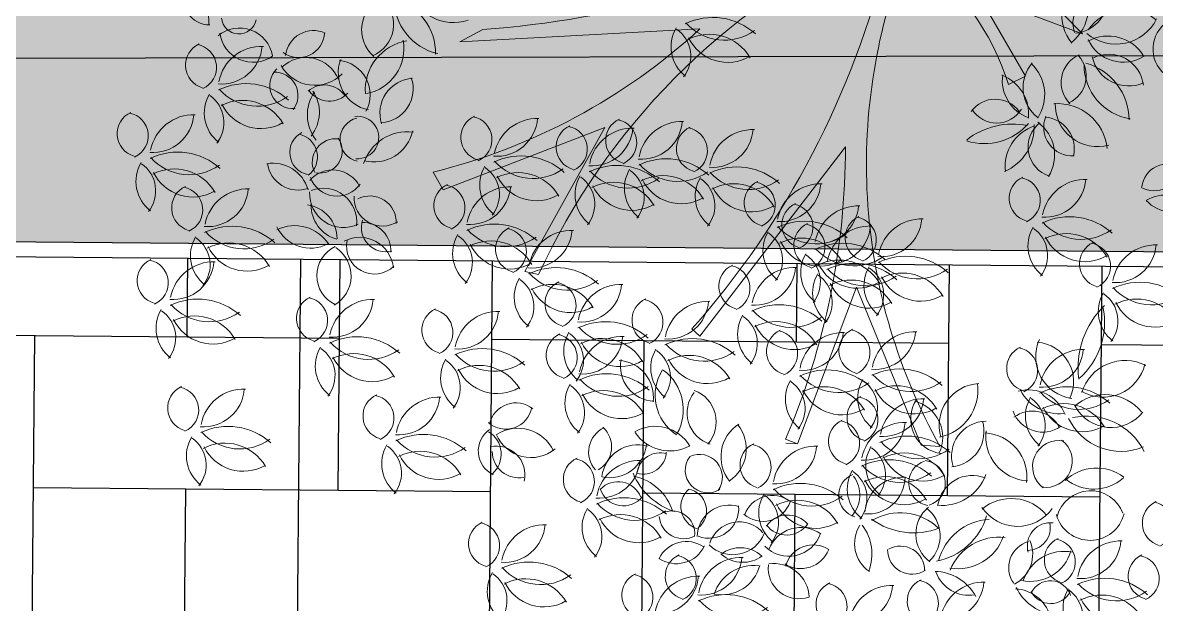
# Model space of a CAD drawing. Header units: millimetres. Extents: x 793 to 3159, y 750 to 2095.
# Drawn here: x 1279.435 to 1283.214, y 980.978 to 982.918 of the extents above; entities that cross this region are included whole.
import ezdxf

# ---------------------------------------------------------------- set-up
doc = ezdxf.new("R2010")
doc.units = ezdxf.units.MM
for name, pattern in [('CENTER', [50.8, 31.75, -6.35, 6.35, -6.35]), ('CONTINUA', [0]), ('XR-CASETA$0$CONTINUA', [0])]:
    doc.linetypes.add(name, pattern=pattern)
for name, color, linetype in [('A-PISOS', 252, 'Continuous'), ('A-PROY', 252, 'Continuous'), ('A-VEGETACION', 65, 'Continuous'), ('XR-CASETA$0$A-PISO-LIMITE', 42, 'Continuous')]:
    doc.layers.add(name, color=color, linetype=linetype)
doc.layers.add('JUNTA DE CONTROL', color=7, linetype='Continuous', true_color=0xf43e0b)

# ---------------------------------------------------------------- blocks, each defined once
blk = doc.blocks.new('A$C15914C01')
at = {"layer": 'A-PISOS', "linetype": 'CONTINUA', "ltscale": 0.5}
h = blk.add_hatch(dxfattribs=at)
h.set_pattern_fill('AR-HBONE', color=250, scale=0.005, angle=45)
h.set_pattern_definition([(90, (-2174.8441, -711.9263), (-0.508, 0.508), [1.524, -0.508]), (180, (-2174.8441, -711.4183), (-0.508, 0.508), [1.524, -0.508])])
h.paths.add_polyline_path([(97.8168, -6.7051), (97.8168, -10.7096), (98.1586, -10.7096), (98.1586, -11.0576), (103.0037, -11.0577), (103.0037, -11.1098), (103.8168, -11.1098), (103.8168, -6.7051)])
h.paths.add_polyline_path([(103.8168, -1.0012), (97.8168, -1.0007), (97.8168, -4.9051), (103.8168, -4.9051)])
at = {"layer": 'A-PISOS', "color": 250, "linetype": 'CONTINUA', "ltscale": 0.5}
blk.add_line((100.8168, -6.7051), (100.8168, -11.0576), dxfattribs=at)
blk = doc.blocks.new('XR-CONJUNTO$0$A$C458D45B7')
at = {"lineweight": 0, "extrusion": (-2.43104e-07, -5.45806e-06, 1)}
blk.add_line((-0.3067, -1.749), (-0.3463, -1.7481), dxfattribs=at)
blk.add_lwpolyline([(0.1057, -1.746), (0.1681, -1.7494, -0.110183), (-0.0866, -0.95, -0.110183), (0.0225, -0.1181, 0.069274), (0.0548, -0.1083, -0.159056), (0.3751, -0.5382), (0.4313, -0.5098), (0.2694, -0.2414), (0.6188, -0.3643), (0.5483, -0.2962, -0.129481), (0.1024, -0.068, 0.184379), (0.1254, 0.0127), (0.8832, -0.1415), (0.8943, -0.0784), (0.1156, 0.0518, -0.487233), (0.1075, 0.0667, -0.157099), (0.4909, 0.4325), (0.4557, 0.4846), (0.2096, 0.2904), (0.2879, 0.6525), (0.2292, 0.5741, -0.1274), (0.063, 0.1098, -1.508538), (0.0487, 0.1166), (-0.0409, 1.3604), (-0.1014, 1.2588), (-0.0393, 0.4627, -0.187108), (-0.3498, 1.1361), (-0.3949, 1.1174), (-0.3356, 0.7801), (-0.586, 0.9428), (-0.6161, 0.9071, -0.222061), (-0.0345, 0.1193), (-0.0367, 0.1218), (-0.9935, 0.563), (-0.9683, 0.4373, -0.148996), (-0.7862, 0.3977), (-0.1177, 0.0214, -0.61159), (-0.1188, -0.006, -0.101655), (-1.381, -0.3864), (-1.4565, -0.4291), (-0.657, -0.3716, -0.12496), (-1.5382, -0.8654), (-1.5037, -0.924), (-0.968, -0.7054), (-1.2263, -1.1913), (-1.1801, -1.2004, -0.176723), (-0.0978, -0.0662, 0.164875), (-0.0374, -0.112, -0.122319), (-0.6656, -1.3725), (-0.6394, -1.3961), (-0.165, -0.7555, -0.101541), (-0.347, -1.7346), (-0.3067, -1.749), (-0.1198, -1.2235), (0.1057, -1.746)], format="xyb", close=True, dxfattribs=at)
at = {"lineweight": 0, "extrusion": (2.43104e-07, 5.45806e-06, -1)}
for centre, major_axis, start_param, end_param in [((0.6971, -0.3006), (0.1099, 0.1001, 0), 3.177484, 4.811975), ((0.4834, -0.2765), (0.1035, -0.1137, 0), -1.517654, 0.053705), ((0.6842, -0.3267), (0.0662, -0.0727, 0), 1.953292, 3.968698), ((0.5832, -0.2495), (0.0771, -0.0847, 0), -1.086962, 0.633267), ((-1.4822, -0.2092), (0.1151, 0.1048, 0), 1.972626, 3.529352), ((-2.2916, -0.2978), (0.0606, -0.0666, 0), 0.737383, 2.650506), ((-2.3957, -0.3799), (0.0681, -0.0747, 0), 4.052293, 5.534953), ((-1.6688, -0.393), (0.0783, -0.086, 0), 1.425585, 3.486513), ((-1.7932, -0.3761), (0.0771, -0.0846, 0), 4.606747, 6.608193), ((-1.7172, -0.469), (0.1331, 0.1212, 0), 5.659962, 7.036498), ((-1.4916, -0.2871), (0.1256, -0.1379, 0), 0.943566, 2.313218), ((0.767, -0.434), (0.1135, 0.1034, 0), 4.447251, 6.105395), ((-0.6113, -0.5435), (0.156, 0.1421, 0), 4.983233, 6.17178), ((0.728, -0.2461), (0.1016, -0.1116, 0), -0.392699, 1.416384), ((0.9635, -0.4091), (0.0736, -0.0808, 0), 1.306379, 3.162265), ((-2.195, -0.3571), (0.0395, -0.0433, 0), -0.642878, 2.183197), ((-0.6295, -0.4307), (0.0909, 0.0828, 0), 2.943806, 4.400315), ((-0.7961, -0.4651), (0.0813, 0.074, 0), 6.042078, 7.680112), ((-0.5782, -0.2358), (0.1269, 0.1155, 0), 1.666781, 3.133707), ((-0.6223, -0.5454), (0.1055, -0.1158, 0), 3.38331, 4.908592), ((0.7063, -0.5098), (0.0938, -0.103, 0), 3.356607, 4.894804), ((-2.1896, -0.5067), (0.0818, 0.0745, 0), 4.725657, 6.840485), ((-2.1463, -0.3974), (0.083, 0.0756, 0), 1.68426, 3.729013), ((-1.9949, -0.4053), (0.0637, 0.058, 0), 0.764156, 2.934492), ((-1.9437, -0.494), (0.0694, 0.0632, 0), 3.980915, 5.862351), ((-0.5651, -0.3368), (0.0974, -0.107, 0), 0.190237, 1.841773), ((0.7538, -0.3282), (0.0952, 0.0867, 0), 1.721172, 3.438981), ((-2.292, -0.5222), (0.0578, 0.0526, 0), 2.569534, 5.006064), ((-1.6018, -0.593), (0.1128, -0.1238, 0), 2.221305, 3.690822), ((-1.7962, -0.4571), (0.1033, -0.1134, 0), -1.032306, 0.534835), ((0.6511, -0.5265), (0.0746, 0.068, 0), 3.082887, 5.021593), ((0.5328, -0.5061), (0.0677, -0.0743, 0), 4.704556, 6.562471), ((0.7736, -0.4108), (0.0842, -0.0925, 0), 0.316464, 2.06298), ((0.7097, -0.547), (0.0855, 0.0778, 0), 4.970648, 6.893858), ((-2.3437, -0.5302), (0.0521, -0.0572, 0), 4.051015, 6.582941), ((-2.2517, -0.448), (0.0917, -0.1007, 0), -0.777492, 0.800951), ((-2.1145, -0.6009), (0.0977, -0.1073, 0), 2.477681, 3.902549), ((-1.9667, -0.6078), (0.0867, 0.0789, 0), 4.676888, 6.613696), ((0.5509, -0.5449), (0.0857, -0.0941, 0), 1.381618, 2.98878), ((0.3531, -0.5727), (0.1058, 0.0963, 0), 6.187244, 7.584647), ((0.8079, -0.4647), (0.1228, -0.1349, 0), 0.876191, 2.292519), ((0.5809, -0.6537), (0.1334, -0.1465, 0), 4.136961, 5.426322), ((-1.9398, -0.4538), (0.0868, -0.0954, 0), -0.069614, 1.779881), ((-1.7339, -0.5375), (0.0851, -0.0934, 0), 0.924716, 2.656883), ((-1.8688, -0.6134), (0.0781, -0.0858, 0), 3.969056, 5.92434), ((0.4851, -0.523), (0.097, 0.0883, 0), 2.624439, 4.009853), ((0.3065, -0.6372), (0.0924, -0.1015, 0), 4.220644, 5.539862), ((-2.1633, -0.7923), (0.156, 0.1421, 0), 4.983233, 6.17178), ((-2.0101, -0.5841), (0.0523, -0.0575, 0), 0.633418, 3.085829), ((-2.0709, -0.6192), (0.0524, -0.0576, 0), 3.810166, 6.090838), ((-1.6027, -0.6693), (0.086, 0.0783, 0), 3.55062, 5.363168), ((-1.7206, -0.5916), (0.0749, -0.0823, 0), -1.194178, 0.664916), ((-2.1303, -0.4845), (0.1269, 0.1155, 0), 1.666781, 3.133707), ((-1.9038, -0.6639), (0.0614, 0.0559, 0), 4.717033, 6.423449), ((-1.8895, -0.5504), (0.0621, 0.0565, 0), 1.467676, 3.222181), ((-2.0476, -0.6746), (0.0938, 0.0854, 0), 0.129265, 1.395311), ((0.3333, -0.6856), (0.0658, -0.0723, 0), 2.905781, 4.823107), ((0.5423, -0.7661), (0.1235, 0.1125, 0), 5.36207, 6.898676), ((0.673, -0.5985), (0.0953, -0.1046, 0), 0.451758, 2.314123), ((-2.1816, -0.6795), (0.0909, 0.0828, 0), 2.943806, 4.400315), ((-2.3482, -0.7139), (0.0813, 0.074, 0), 6.042078, 7.680112), ((-2.1744, -0.7941), (0.1055, -0.1158, 0), 3.38331, 4.908592), ((-1.8262, -0.6795), (0.0906, -0.0995, 0), 1.614915, 2.889535), ((0.3358, -0.5709), (0.0714, 0.065, 0), 1.264913, 3.299305), ((0.5912, -0.6765), (0.0712, 0.0649, 0), 2.239479, 4.247459), ((-2.1171, -0.5856), (0.0974, -0.107, 0), 0.190237, 1.841773), ((-1.7922, -0.7543), (0.0477, -0.0524, 0), 3.730197, 7.076743), ((-1.3694, -0.7464), (0.0578, 0.0526, 0), 2.569534, 5.006064), ((-1.4212, -0.7544), (0.0521, -0.0572, 0), 4.051015, 6.582941), ((-1.3292, -0.6723), (0.0917, -0.1007, 0), -0.777492, 0.800951), ((-1.192, -0.8251), (0.0977, -0.1073, 0), 2.477681, 3.902549), ((-0.8867, -0.7475), (0.0578, 0.0526, 0), 2.569534, 5.006064), ((-0.9384, -0.7555), (0.0521, -0.0572, 0), 4.051015, 6.582941), ((-0.7092, -0.8262), (0.0977, -0.1073, 0), 2.477681, 3.902549), ((0.3952, -0.9166), (0.1824, 0.1661, 0), 4.763929, 5.636252), ((0.2948, -0.5436), (0.143, 0.1302, 0), 1.427963, 2.601349), ((0.5108, -0.8091), (0.1051, 0.0957, 0), 3.743488, 5.119397), ((0.2985, -0.6789), (0.1219, 0.111, 0), 0.683436, 1.880422), ((0.5462, -0.7433), (0.0689, -0.0756, 0), 1.029573, 3.198864), ((0.3985, -0.7729), (0.0993, 0.0905, 0), 6.058163, 7.566179), ((0.4925, -0.7502), (0.0711, -0.0781, 0), 3.953652, 5.660875), ((-2.5155, -0.7546), (0.0578, 0.0526, 0), 2.569534, 5.006064), ((-2.5672, -0.7627), (0.0521, -0.0572, 0), 4.051015, 6.582941), ((-2.4752, -0.6805), (0.0917, -0.1007, 0), -0.777492, 0.800951), ((-2.338, -0.8334), (0.0977, -0.1073, 0), 2.477681, 3.902549), ((-1.7764, -0.7608), (0.0547, 0.0498, 0), 2.514693, 5.184025), ((-1.051, -0.7726), (0.0578, 0.0526, 0), 2.569534, 5.006064), ((-1.1027, -0.7806), (0.0521, -0.0572, 0), 4.051015, 6.582941), ((-1.0107, -0.6984), (0.0917, -0.1007, 0), -0.777492, 0.800951), ((-0.8735, -0.8513), (0.0977, -0.1073, 0), 2.477681, 3.902549), ((-0.8464, -0.6733), (0.0917, -0.1007, 0), -0.777492, 0.800951), ((-0.6504, -0.7704), (0.0578, 0.0526, 0), 2.569534, 5.006064), ((-0.7022, -0.7784), (0.0521, -0.0572, 0), 4.051015, 6.582941), ((-0.6101, -0.6963), (0.0917, -0.1007, 0), -0.777492, 0.800951), ((-0.4729, -0.8491), (0.0977, -0.1073, 0), 2.477681, 3.902549), ((-1.9413, -0.8068), (0.0509, -0.0559, 0), 0.945939, 3.367294), ((-2.002, -0.8225), (0.0572, 0.0521, 0), 5.641793, 7.92155), ((-1.624, -0.8846), (0.1127, 0.1027, 0), 4.169962, 5.561665), ((-1.7382, -0.7025), (0.0978, 0.089, 0), 0.938823, 2.542828), ((-1.8635, -0.8377), (0.0576, 0.0525, 0), 3.417735, 5.567883), ((-1.9167, -0.801), (0.055, 0.0501, 0), 0.107397, 2.469596), ((-1.2408, -1.0165), (0.156, 0.1421, 0), 4.983233, 6.17178), ((-0.758, -1.0176), (0.156, 0.1421, 0), 4.983233, 6.17178), ((0.9098, -0.8788), (0.0568, -0.0624, 0), 2.393253, 4.474922), ((-2.3869, -1.0247), (0.156, 0.1421, 0), 4.983233, 6.17178), ((-1.2077, -0.7087), (0.1269, 0.1155, 0), 1.666781, 3.133707), ((-0.9223, -1.0427), (0.156, 0.1421, 0), 4.983233, 6.17178), ((-0.725, -0.7098), (0.1269, 0.1155, 0), 1.666781, 3.133707), ((-0.5218, -1.0405), (0.156, 0.1421, 0), 4.983233, 6.17178), ((0.8645, -0.7958), (0.0594, -0.0652, 0), -0.726496, 1.218619), ((-2.4051, -0.9119), (0.0909, 0.0828, 0), 2.943806, 4.400315), ((-2.5717, -0.9464), (0.0813, 0.074, 0), 6.042078, 7.680112), ((-2.3538, -0.717), (0.1269, 0.1155, 0), 1.666781, 3.133707), ((-2.3979, -1.0266), (0.1055, -0.1158, 0), 3.38331, 4.908592), ((-2.0704, -0.9669), (0.0821, -0.0901, 0), 3.692575, 5.155285), ((-1.989, -0.8304), (0.0692, -0.076, 0), 0.38642, 2.157574), ((-1.8711, -0.9645), (0.0744, 0.0677, 0), 4.565806, 6.533384), ((-1.259, -0.9037), (0.0909, 0.0828, 0), 2.943806, 4.400315), ((-1.4256, -0.9381), (0.0813, 0.074, 0), 6.042078, 7.680112), ((-1.2519, -1.0183), (0.1055, -0.1158, 0), 3.38331, 4.908592), ((-0.9405, -0.9299), (0.0909, 0.0828, 0), 2.943806, 4.400315), ((-0.8892, -0.7349), (0.1269, 0.1155, 0), 1.666781, 3.133707), ((-0.9334, -1.0445), (0.1055, -0.1158, 0), 3.38331, 4.908592), ((-0.7763, -0.9048), (0.0909, 0.0828, 0), 2.943806, 4.400315), ((-0.9429, -0.9392), (0.0813, 0.074, 0), 6.042078, 7.680112), ((-0.7691, -1.0194), (0.1055, -0.1158, 0), 3.38331, 4.908592), ((-0.54, -0.9277), (0.0909, 0.0828, 0), 2.943806, 4.400315), ((-0.4887, -0.7327), (0.1269, 0.1155, 0), 1.666781, 3.133707), ((-0.5328, -1.0423), (0.1055, -0.1158, 0), 3.38331, 4.908592), ((0.4619, -0.9165), (0.0578, 0.0526, 0), 2.569534, 5.006064), ((0.4102, -0.9246), (0.0521, -0.0572, 0), 4.051015, 6.582941), ((0.5022, -0.8424), (0.0917, -0.1007, 0), -0.777492, 0.800951), ((0.6394, -0.9952), (0.0977, -0.1073, 0), 2.477681, 3.902549), ((-2.3406, -0.818), (0.0974, -0.107, 0), 0.190237, 1.841773), ((-1.8588, -0.8569), (0.0633, -0.0695, 0), -0.241864, 1.949123), ((-1.4554, -0.9757), (0.0578, 0.0526, 0), 2.569534, 5.006064), ((-1.1946, -0.8098), (0.0974, -0.107, 0), 0.190237, 1.841773), ((-1.1071, -0.9643), (0.0813, 0.074, 0), 6.042078, 7.680112), ((-0.8761, -0.836), (0.0974, -0.107, 0), 0.190237, 1.841773), ((-0.7118, -0.8109), (0.0974, -0.107, 0), 0.190237, 1.841773), ((-0.7066, -0.9621), (0.0813, 0.074, 0), 6.042078, 7.680112), ((-0.4756, -0.8338), (0.0974, -0.107, 0), 0.190237, 1.841773), ((-0.4213, -0.9474), (0.0578, 0.0526, 0), 2.569534, 5.006064), ((-0.4731, -0.9554), (0.0521, -0.0572, 0), 4.051015, 6.582941), ((-0.3811, -0.8732), (0.0917, -0.1007, 0), -0.777492, 0.800951), ((-0.2439, -1.0261), (0.0977, -0.1073, 0), 2.477681, 3.902549), ((0.9106, -1.0346), (0.0926, -0.1017, 0), 3.353254, 4.564957), ((-2.3294, -0.9985), (0.0578, 0.0526, 0), 2.569534, 5.006064), ((-2.3812, -1.0065), (0.0521, -0.0572, 0), 4.051015, 6.582941), ((-2.2891, -0.9244), (0.0917, -0.1007, 0), -0.777492, 0.800951), ((-2.152, -1.0772), (0.0977, -0.1073, 0), 2.477681, 3.902549), ((-1.8349, -0.9416), (0.0765, -0.084, 0), 0.279297, 2.335483), ((-1.9016, -1.0376), (0.0829, 0.0754, 0), 5.072303, 7.119215), ((-1.7464, -1.0372), (0.0598, -0.0657, 0), 3.398385, 5.466877), ((-1.5071, -0.9838), (0.0521, -0.0572, 0), 4.051015, 6.582941), ((-1.4151, -0.9016), (0.0917, -0.1007, 0), -0.777492, 0.800951), ((-1.2779, -1.0544), (0.0977, -0.1073, 0), 2.477681, 3.902549), ((0.926, -0.8367), (0.0863, 0.0786, 0), 1.589818, 3.127586), ((-1.9684, -1.0956), (0.0847, 0.0771, 0), 5.565903, 6.997649), ((-1.8235, -0.9794), (0.0806, -0.0885, 0), 1.008399, 2.302773), ((-1.7051, -0.9533), (0.0702, 0.0639, 0), 1.7289, 3.911271), ((-0.2941, -1.0186), (0.0578, 0.0526, 0), 2.569534, 5.006064), ((-0.3459, -1.0266), (0.0521, -0.0572, 0), 4.051015, 6.582941), ((-0.2539, -0.9445), (0.0917, -0.1007, 0), -0.777492, 0.800951), ((-0.1167, -1.0973), (0.0977, -0.1073, 0), 2.477681, 3.902549), ((0.5906, -1.1866), (0.156, 0.1421, 0), 4.983233, 6.17178), ((-1.3268, -1.2458), (0.156, 0.1421, 0), 4.983233, 6.17178), ((-0.2927, -1.2175), (0.156, 0.1421, 0), 4.983233, 6.17178), ((-0.2531, -1.0846), (0.0578, 0.0526, 0), 2.569534, 5.006064), ((-0.3048, -1.0927), (0.0521, -0.0572, 0), 4.051015, 6.582941), ((-0.2128, -1.0105), (0.0917, -0.1007, 0), -0.777492, 0.800951), ((-0.0756, -1.1634), (0.0977, -0.1073, 0), 2.477681, 3.902549), ((-0.0824, -1.0582), (0.0578, 0.0526, 0), 2.569534, 5.006064), ((-0.1341, -1.0662), (0.0521, -0.0572, 0), 4.051015, 6.582941), ((-0.0421, -0.9841), (0.0917, -0.1007, 0), -0.777492, 0.800951), ((0.0951, -1.1369), (0.0977, -0.1073, 0), 2.477681, 3.902549), ((0.5723, -1.0738), (0.0909, 0.0828, 0), 2.943806, 4.400315), ((0.4057, -1.1082), (0.0813, 0.074, 0), 6.042078, 7.680112), ((0.6236, -0.8789), (0.1269, 0.1155, 0), 1.666781, 3.133707), ((0.5795, -1.1885), (0.1055, -0.1158, 0), 3.38331, 4.908592), ((-2.2008, -1.2686), (0.156, 0.1421, 0), 4.983233, 6.17178), ((-1.9446, -1.0025), (0.0914, 0.0833, 0), 1.806411, 3.423556), ((-1.9938, -1.1874), (0.1001, 0.0912, 0), 4.980953, 6.432495), ((-1.6923, -1.0522), (0.0603, 0.0549, 0), 2.047726, 4.165076), ((-1.7684, -1.1317), (0.0697, 0.0635, 0), 5.41227, 7.055783), ((-1.2937, -0.9381), (0.1269, 0.1155, 0), 1.666781, 3.133707), ((-1.2476, -1.1172), (0.0578, 0.0526, 0), 2.569534, 5.006064), ((-1.2994, -1.1252), (0.0521, -0.0572, 0), 4.051015, 6.582941), ((-1.2073, -1.043), (0.0917, -0.1007, 0), -0.777492, 0.800951), ((-1.0702, -1.1959), (0.0977, -0.1073, 0), 2.477681, 3.902549), ((-0.3109, -1.1047), (0.0909, 0.0828, 0), 2.943806, 4.400315), ((-0.4775, -1.1391), (0.0813, 0.074, 0), 6.042078, 7.680112), ((-0.2596, -0.9097), (0.1269, 0.1155, 0), 1.666781, 3.133707), ((-0.3038, -1.2193), (0.1055, -0.1158, 0), 3.38331, 4.908592), ((0.6368, -0.9799), (0.0974, -0.107, 0), 0.190237, 1.841773), ((-2.219, -1.1558), (0.0909, 0.0828, 0), 2.943806, 4.400315), ((-2.1677, -0.9608), (0.1269, 0.1155, 0), 1.666781, 3.133707), ((-2.2118, -1.2704), (0.1055, -0.1158, 0), 3.38331, 4.908592), ((-1.7769, -1.1998), (0.0834, 0.076, 0), 4.961295, 6.910739), ((-1.345, -1.133), (0.0909, 0.0828, 0), 2.943806, 4.400315), ((-1.5116, -1.1674), (0.0813, 0.074, 0), 6.042078, 7.680112), ((-1.3378, -1.2477), (0.1055, -0.1158, 0), 3.38331, 4.908592), ((-0.2465, -1.0107), (0.0974, -0.107, 0), 0.190237, 1.841773), ((-0.1655, -1.2887), (0.156, 0.1421, 0), 4.983233, 6.17178), ((0.7002, -1.1307), (0.0578, 0.0526, 0), 2.569534, 5.006064), ((0.6485, -1.1387), (0.0521, -0.0572, 0), 4.051015, 6.582941), ((0.7405, -1.0565), (0.0917, -0.1007, 0), -0.777492, 0.800951), ((0.8777, -1.2094), (0.0977, -0.1073, 0), 2.477681, 3.902549), ((-2.3856, -1.1902), (0.0813, 0.074, 0), 6.042078, 7.680112), ((-2.1546, -1.0619), (0.0974, -0.107, 0), 0.190237, 1.841773), ((-1.8126, -1.2153), (0.072, -0.0791, 0), 1.163391, 3.416553), ((-1.9175, -1.2184), (0.0757, -0.0831, 0), 4.435217, 6.484111), ((-1.7291, -1.1155), (0.0627, -0.0688, 0), -0.051798, 2.496029), ((-1.2805, -1.0391), (0.0974, -0.107, 0), 0.190237, 1.841773), ((-0.1837, -1.1759), (0.0909, 0.0828, 0), 2.943806, 4.400315), ((-0.3503, -1.2103), (0.0813, 0.074, 0), 6.042078, 7.680112), ((-0.1324, -0.9809), (0.1269, 0.1155, 0), 1.666781, 3.133707), ((-0.1766, -1.2906), (0.1055, -0.1158, 0), 3.38331, 4.908592), ((-0.1245, -1.3547), (0.156, 0.1421, 0), 4.983233, 6.17178), ((0.0463, -1.3283), (0.156, 0.1421, 0), 4.983233, 6.17178), ((-1.119, -1.3873), (0.156, 0.1421, 0), 4.983233, 6.17178), ((-0.5005, -1.2274), (0.0578, 0.0526, 0), 2.569534, 5.006064), ((-0.5522, -1.2354), (0.0521, -0.0572, 0), 4.051015, 6.582941), ((-0.4602, -1.1532), (0.0917, -0.1007, 0), -0.777492, 0.800951), ((-0.323, -1.3061), (0.0977, -0.1073, 0), 2.477681, 3.902549), ((-0.1193, -1.082), (0.0974, -0.107, 0), 0.190237, 1.841773), ((-0.0914, -1.047), (0.1269, 0.1155, 0), 1.666781, 3.133707), ((0.028, -1.2155), (0.0909, 0.0828, 0), 2.943806, 4.400315), ((-0.1385, -1.2499), (0.0813, 0.074, 0), 6.042078, 7.680112), ((0.0793, -1.0205), (0.1269, 0.1155, 0), 1.666781, 3.133707), ((0.0352, -1.3301), (0.1055, -0.1158, 0), 3.38331, 4.908592), ((-2.4398, -1.2438), (0.0578, 0.0526, 0), 2.569534, 5.006064), ((-2.4915, -1.2519), (0.0521, -0.0572, 0), 4.051015, 6.582941), ((-2.3995, -1.1697), (0.0917, -0.1007, 0), -0.777492, 0.800951), ((-2.2623, -1.3226), (0.0977, -0.1073, 0), 2.477681, 3.902549), ((-1.0859, -1.0795), (0.1269, 0.1155, 0), 1.666781, 3.133707), ((-0.1427, -1.2419), (0.0909, 0.0828, 0), 2.943806, 4.400315), ((-0.3093, -1.2764), (0.0813, 0.074, 0), 6.042078, 7.680112), ((-0.1355, -1.3566), (0.1055, -0.1158, 0), 3.38331, 4.908592), ((0.0925, -1.1216), (0.0974, -0.107, 0), 0.190237, 1.841773), ((0.8289, -1.4008), (0.156, 0.1421, 0), 4.983233, 6.17178), ((-1.1372, -1.2745), (0.0909, 0.0828, 0), 2.943806, 4.400315), ((-1.3038, -1.3089), (0.0813, 0.074, 0), 6.042078, 7.680112), ((-1.13, -1.3891), (0.1055, -0.1158, 0), 3.38331, 4.908592), ((-1.0728, -1.1806), (0.0974, -0.107, 0), 0.190237, 1.841773), ((-1.0791, -1.2944), (0.0578, 0.0526, 0), 2.569534, 5.006064), ((-1.1309, -1.3025), (0.0521, -0.0572, 0), 4.051015, 6.582941), ((-1.0388, -1.2203), (0.0917, -0.1007, 0), -0.777492, 0.800951), ((-0.9017, -1.3731), (0.0977, -0.1073, 0), 2.477681, 3.902549), ((-0.0782, -1.148), (0.0974, -0.107, 0), 0.190237, 1.841773), ((0.8106, -1.288), (0.0909, 0.0828, 0), 2.943806, 4.400315), ((0.6441, -1.3224), (0.0813, 0.074, 0), 6.042078, 7.680112), ((0.862, -1.093), (0.1269, 0.1155, 0), 1.666781, 3.133707), ((0.8178, -1.4026), (0.1055, -0.1158, 0), 3.38331, 4.908592), ((-0.7881, -1.3457), (0.0578, 0.0526, 0), 2.569534, 5.006064), ((-0.8399, -1.3537), (0.0521, -0.0572, 0), 4.051015, 6.582941), ((-0.7479, -1.2715), (0.0917, -0.1007, 0), -0.777492, 0.800951), ((-0.6107, -1.4244), (0.0977, -0.1073, 0), 2.477681, 3.902549), ((-0.3719, -1.4975), (0.156, 0.1421, 0), 4.983233, 6.17178), ((0.9141, -1.4743), (0.1955, -0.2147, 0), 2.163971, 3.093217), ((0.463, -1.3312), (0.166, -0.1823, 0), -1.064666, -0.000104), ((0.8751, -1.194), (0.0974, -0.107, 0), 0.190237, 1.841773), ((-2.3111, -1.5139), (0.156, 0.1421, 0), 4.983233, 6.17178), ((-2.2781, -1.2062), (0.1269, 0.1155, 0), 1.666781, 3.133707), ((-1.9065, -1.3598), (0.0578, 0.0526, 0), 2.569534, 5.006064), ((-1.9582, -1.3678), (0.0521, -0.0572, 0), 4.051015, 6.582941), ((-1.8662, -1.2856), (0.0917, -0.1007, 0), -0.777492, 0.800951), ((-1.729, -1.4385), (0.0977, -0.1073, 0), 2.477681, 3.902549), ((-1.4881, -1.3917), (0.0578, 0.0526, 0), 2.569534, 5.006064), ((-0.3388, -1.1897), (0.1269, 0.1155, 0), 1.666781, 3.133707), ((-0.3829, -1.4993), (0.1055, -0.1158, 0), 3.38331, 4.908592), ((-2.3294, -1.4011), (0.0909, 0.0828, 0), 2.943806, 4.400315), ((-2.496, -1.4356), (0.0813, 0.074, 0), 6.042078, 7.680112), ((-2.3222, -1.5158), (0.1055, -0.1158, 0), 3.38331, 4.908592), ((-1.5398, -1.3998), (0.0521, -0.0572, 0), 4.051015, 6.582941), ((-1.4478, -1.3176), (0.0917, -0.1007, 0), -0.777492, 0.800951), ((-1.3106, -1.4705), (0.0977, -0.1073, 0), 2.477681, 3.902549), ((-0.9505, -1.5645), (0.156, 0.1421, 0), 4.983233, 6.17178), ((-0.3901, -1.3847), (0.0909, 0.0828, 0), 2.943806, 4.400315), ((-0.5567, -1.4191), (0.0813, 0.074, 0), 6.042078, 7.680112), ((-0.3256, -1.2908), (0.0974, -0.107, 0), 0.190237, 1.841773), ((-2.2649, -1.3072), (0.0974, -0.107, 0), 0.190237, 1.841773), ((-1.0722, -1.4679), (0.0578, 0.0526, 0), 2.569534, 5.006064), ((-0.9687, -1.4517), (0.0909, 0.0828, 0), 2.943806, 4.400315), ((-1.1353, -1.4861), (0.0813, 0.074, 0), 6.042078, 7.680112), ((-0.9174, -1.2568), (0.1269, 0.1155, 0), 1.666781, 3.133707), ((-0.9615, -1.5664), (0.1055, -0.1158, 0), 3.38331, 4.908592), ((-0.6595, -1.6158), (0.156, 0.1421, 0), 4.983233, 6.17178), ((-0.3375, -1.442), (0.0578, 0.0526, 0), 2.569534, 5.006064), ((-0.3893, -1.45), (0.0521, -0.0572, 0), 4.051015, 6.582941), ((-0.2972, -1.3679), (0.0917, -0.1007, 0), -0.777492, 0.800951), ((-0.16, -1.5207), (0.0977, -0.1073, 0), 2.477681, 3.902549), ((-0.0964, -1.4345), (0.0578, 0.0526, 0), 2.569534, 5.006064), ((-0.1482, -1.4425), (0.0521, -0.0572, 0), 4.051015, 6.582941), ((-0.0562, -1.3603), (0.0917, -0.1007, 0), -0.777492, 0.800951), ((0.081, -1.5132), (0.0977, -0.1073, 0), 2.477681, 3.902549), ((0.6228, -1.4419), (0.095, -0.1043, 0), 0.869755, 2.711845), ((0.477, -1.5278), (0.0893, -0.0981, 0), 3.949733, 5.869629), ((-1.7778, -1.6299), (0.156, 0.1421, 0), 4.983233, 6.17178), ((-1.3594, -1.6618), (0.156, 0.1421, 0), 4.983233, 6.17178), ((-1.1239, -1.4759), (0.0521, -0.0572, 0), 4.051015, 6.582941), ((-1.0319, -1.3937), (0.0917, -0.1007, 0), -0.777492, 0.800951), ((-0.8947, -1.5466), (0.0977, -0.1073, 0), 2.477681, 3.902549), ((-0.9043, -1.3578), (0.0974, -0.107, 0), 0.190237, 1.841773), ((-0.6264, -1.308), (0.1269, 0.1155, 0), 1.666781, 3.133707), ((0.4638, -1.4838), (0.0578, 0.0526, 0), 2.569534, 5.006064), ((0.412, -1.4919), (0.0521, -0.0572, 0), 4.051015, 6.582941), ((0.5041, -1.4097), (0.0917, -0.1007, 0), -0.777492, 0.800951), ((0.6413, -1.5626), (0.0977, -0.1073, 0), 2.477681, 3.902549), ((-1.7961, -1.517), (0.0909, 0.0828, 0), 2.943806, 4.400315), ((-1.9626, -1.5515), (0.0813, 0.074, 0), 6.042078, 7.680112), ((-1.7447, -1.3221), (0.1269, 0.1155, 0), 1.666781, 3.133707), ((-1.7889, -1.6317), (0.1055, -0.1158, 0), 3.38331, 4.908592), ((-1.3264, -1.3541), (0.1269, 0.1155, 0), 1.666781, 3.133707), ((-0.6777, -1.503), (0.0909, 0.0828, 0), 2.943806, 4.400315), ((-0.8443, -1.5374), (0.0813, 0.074, 0), 6.042078, 7.680112), ((-0.6706, -1.6176), (0.1055, -0.1158, 0), 3.38331, 4.908592), ((0.7069, -1.433), (0.0958, -0.1052, 0), -0.620898, 1.257402), ((0.783, -1.6027), (0.1018, -0.1118, 0), 2.590682, 4.333365), ((-1.7316, -1.4231), (0.0974, -0.107, 0), 0.190237, 1.841773), ((-1.3777, -1.549), (0.0909, 0.0828, 0), 2.943806, 4.400315), ((-1.5443, -1.5835), (0.0813, 0.074, 0), 6.042078, 7.680112), ((-1.3705, -1.6637), (0.1055, -0.1158, 0), 3.38331, 4.908592), ((-0.9435, -1.738), (0.156, 0.1421, 0), 4.983233, 6.17178), ((-0.9118, -1.6039), (0.082, -0.09, 0), 3.922895, 5.563815), ((-0.7854, -1.4992), (0.0784, -0.0861, 0), 0.761161, 2.48284), ((-0.6264, -1.5932), (0.1167, 0.1063, 0), 2.876809, 4.428757), ((-0.8545, -1.6456), (0.111, -0.1219, 0), 4.499583, 5.944826), ((-0.6133, -1.4091), (0.0974, -0.107, 0), 0.190237, 1.841773), ((-0.2089, -1.7121), (0.156, 0.1421, 0), 4.983233, 6.17178), ((0.0322, -1.7046), (0.156, 0.1421, 0), 4.983233, 6.17178), ((-1.3132, -1.4551), (0.0974, -0.107, 0), 0.190237, 1.841773), ((-0.9105, -1.4302), (0.1269, 0.1155, 0), 1.666781, 3.133707), ((-0.2271, -1.5993), (0.0909, 0.0828, 0), 2.943806, 4.400315), ((-0.3937, -1.6337), (0.0813, 0.074, 0), 6.042078, 7.680112), ((-0.1758, -1.4043), (0.1269, 0.1155, 0), 1.666781, 3.133707), ((-0.2199, -1.714), (0.1055, -0.1158, 0), 3.38331, 4.908592), ((0.014, -1.5918), (0.0909, 0.0828, 0), 2.943806, 4.400315), ((-0.1526, -1.6262), (0.0813, 0.074, 0), 6.042078, 7.680112), ((0.0653, -1.3968), (0.1269, 0.1155, 0), 1.666781, 3.133707), ((0.0211, -1.7064), (0.1055, -0.1158, 0), 3.38331, 4.908592), ((0.3027, -1.6758), (0.1024, 0.0933, 0), 3.565307, 5.386182), ((0.1309, -1.5621), (0.1185, 0.1079, 0), 0.583209, 2.085095), ((0.4627, -1.6858), (0.0965, 0.0879, 0), 5.163098, 6.626384), ((0.5924, -1.7539), (0.156, 0.1421, 0), 4.983233, 6.17178), ((-0.9618, -1.6252), (0.0909, 0.0828, 0), 2.943806, 4.400315), ((-1.1284, -1.6596), (0.0813, 0.074, 0), 6.042078, 7.680112), ((-0.9546, -1.7398), (0.1055, -0.1158, 0), 3.38331, 4.908592), ((-0.5678, -1.6507), (0.0806, 0.0734, 0), 2.594914, 4.537615), ((-0.6921, -1.6834), (0.0834, 0.0759, 0), 5.793524, 7.714733), ((-0.1627, -1.5054), (0.0974, -0.107, 0), 0.190237, 1.841773), ((-0.0655, -1.658), (0.0578, 0.0526, 0), 2.569534, 5.006064), ((0.0784, -1.4979), (0.0974, -0.107, 0), 0.190237, 1.841773), ((0.5621, -1.4865), (0.099, -0.1087, 0), 0.621866, 1.808522), ((0.5742, -1.6411), (0.0909, 0.0828, 0), 2.943806, 4.400315), ((0.4076, -1.6756), (0.0813, 0.074, 0), 6.042078, 7.680112), ((0.6255, -1.4462), (0.1269, 0.1155, 0), 1.666781, 3.133707), ((0.5814, -1.7558), (0.1055, -0.1158, 0), 3.38331, 4.908592), ((0.7191, -1.723), (0.1155, 0.1052, 0), 4.718896, 6.320013), ((-2.3306, -1.6663), (0.0578, 0.0526, 0), 2.569534, 5.006064), ((-2.3824, -1.6743), (0.0521, -0.0572, 0), 4.051015, 6.582941), ((-2.2903, -1.5922), (0.0917, -0.1007, 0), -0.777492, 0.800951), ((-2.1531, -1.745), (0.0977, -0.1073, 0), 2.477681, 3.902549), ((-1.6791, -1.6816), (0.0578, 0.0526, 0), 2.569534, 5.006064), ((-1.7309, -1.6896), (0.0521, -0.0572, 0), 4.051015, 6.582941), ((-1.6389, -1.6075), (0.0917, -0.1007, 0), -0.777492, 0.800951), ((-1.5017, -1.7603), (0.0977, -0.1073, 0), 2.477681, 3.902549), ((-1.2467, -1.719), (0.0602, -0.0661, 0), 2.502227, 4.54115), ((-0.8973, -1.5313), (0.0974, -0.107, 0), 0.190237, 1.841773), ((-0.1173, -1.666), (0.0521, -0.0572, 0), 4.051015, 6.582941), ((-0.0252, -1.5838), (0.0917, -0.1007, 0), -0.777492, 0.800951), ((0.112, -1.7367), (0.0977, -0.1073, 0), 2.477681, 3.902549), ((0.1852, -1.6575), (0.086, 0.0783, 0), 2.417191, 4.449233), ((0.0519, -1.7212), (0.0841, -0.0923, 0), 4.121445, 5.863655), ((0.4762, -1.7275), (0.0685, -0.0752, 0), 3.211817, 4.937174), ((0.6386, -1.5472), (0.0974, -0.107, 0), 0.190237, 1.841773), ((0.659, -1.8548), (0.145, -0.1593, 0), 3.642263, 4.961959), ((0.7347, -1.5407), (0.1002, 0.0912, 0), 1.386642, 3.372135), ((-1.2818, -1.6299), (0.0592, -0.0651, 0), -0.667272, 1.44118), ((0.3233, -1.7786), (0.0857, 0.0781, 0), 3.557171, 5.425825), ((0.1962, -1.6996), (0.0871, 0.0794, 0), 0.417724, 2.199452), ((0.508, -1.5903), (0.0709, -0.0778, 0), 0.120299, 1.944748), ((0.7689, -1.5609), (0.1308, -0.1436, 0), 0.328466, 1.844368), ((-0.7802, -1.8349), (0.0912, -0.1001, 0), 3.336911, 4.892596), ((-0.4314, -1.795), (0.096, 0.0875, 0), 3.183323, 4.85961), ((-0.6069, -1.7718), (0.0959, 0.0873, 0), 0.047939, 1.69324), ((-0.1257, -1.738), (0.0578, 0.0526, 0), 2.569534, 5.006064), ((-0.1774, -1.746), (0.0521, -0.0572, 0), 4.051015, 6.582941), ((-0.0854, -1.6638), (0.0917, -0.1007, 0), -0.777492, 0.800951), ((0.0518, -1.8167), (0.0977, -0.1073, 0), 2.477681, 3.902549), ((0.4688, -1.7106), (0.11, 0.1002, 0), 2.356072, 3.990407), ((-2.202, -1.9364), (0.156, 0.1421, 0), 4.983233, 6.17178), ((-1.5505, -1.9517), (0.156, 0.1421, 0), 4.983233, 6.17178), ((-1.2828, -1.7911), (0.0649, 0.0591, 0), 2.74486, 4.817126), ((-1.3815, -1.8033), (0.0647, 0.0589, 0), 5.980387, 7.844259), ((-1.1965, -1.6859), (0.0927, 0.0844, 0), 1.60107, 3.477305), ((-1.2377, -1.845), (0.088, -0.0966, 0), 3.302682, 4.998485), ((-0.9126, -1.7877), (0.0666, 0.0606, 0), 3.142668, 4.98287), ((-1.0139, -1.7723), (0.0647, 0.0589, 0), 6.162681, 8.065967), ((-0.7353, -1.6424), (0.1023, 0.0932, 0), 1.804244, 3.275247), ((0.0631, -1.9281), (0.156, 0.1421, 0), 4.983233, 6.17178), ((0.0962, -1.6203), (0.1269, 0.1155, 0), 1.666781, 3.133707), ((0.3124, -1.849), (0.0993, -0.1091, 0), 3.920668, 5.558542), ((0.5658, -1.8099), (0.0649, 0.0591, 0), 2.928423, 5.62201), ((0.5228, -1.7922), (0.0647, 0.0589, 0), 6.067305, 8.748552), ((-2.2202, -1.8236), (0.0909, 0.0828, 0), 2.943806, 4.400315), ((-2.3868, -1.858), (0.0813, 0.074, 0), 6.042078, 7.680112), ((-2.1689, -1.6286), (0.1269, 0.1155, 0), 1.666781, 3.133707), ((-2.213, -1.9382), (0.1055, -0.1158, 0), 3.38331, 4.908592), ((-1.5174, -1.6439), (0.1269, 0.1155, 0), 1.666781, 3.133707), ((-1.5616, -1.9535), (0.1055, -0.1158, 0), 3.38331, 4.908592), ((-1.3086, -1.8699), (0.07, 0.0637, 0), 5.213427, 7.235231), ((-0.8369, -1.8829), (0.0813, -0.0892, 0), 2.416196, 4.128775), ((-0.9339, -1.7499), (0.0834, -0.0916, 0), -0.747496, 0.92333), ((-0.4192, -1.8221), (0.0578, 0.0526, 0), 2.569534, 5.006064), ((-0.471, -1.8301), (0.0521, -0.0572, 0), 4.051015, 6.582941), ((-0.3789, -1.7479), (0.0917, -0.1007, 0), -0.777492, 0.800951), ((-0.2418, -1.9008), (0.0977, -0.1073, 0), 2.477681, 3.902549), ((0.0449, -1.8153), (0.0909, 0.0828, 0), 2.943806, 4.400315), ((-0.1217, -1.8497), (0.0813, 0.074, 0), 6.042078, 7.680112), ((0.0521, -1.9299), (0.1055, -0.1158, 0), 3.38331, 4.908592), ((-2.1558, -1.7297), (0.0974, -0.107, 0), 0.190237, 1.841773), ((-1.5687, -1.8389), (0.0909, 0.0828, 0), 2.943806, 4.400315), ((-1.7353, -1.8733), (0.0813, 0.074, 0), 6.042078, 7.680112), ((-1.5043, -1.745), (0.0974, -0.107, 0), 0.190237, 1.841773), ((-1.2355, -1.7906), (0.0599, -0.0658, 0), 0.537292, 2.273403), ((-1.0074, -1.8808), (0.0578, 0.0526, 0), 2.569534, 5.006064), ((-1.0591, -1.8888), (0.0521, -0.0572, 0), 4.051015, 6.582941), ((-0.9671, -1.8066), (0.0917, -0.1007, 0), -0.777492, 0.800951), ((-0.8299, -1.9595), (0.0977, -0.1073, 0), 2.477681, 3.902549), ((-0.7627, -1.8661), (0.0529, -0.0581, 0), 2.437983, 4.133669), ((-0.8209, -1.7829), (0.052, -0.0571, 0), -0.805592, 0.99457), ((-0.604, -1.8427), (0.0508, -0.0558, 0), 0.167275, 2.931559), ((-0.6317, -1.8666), (0.0514, -0.0564, 0), 3.434396, 6.048526), ((0.003, -2.0081), (0.156, 0.1421, 0), 4.983233, 6.17178), ((0.1093, -1.7214), (0.0974, -0.107, 0), 0.190237, 1.841773), ((0.1426, -1.8717), (0.0564, 0.0514, 0), 2.451914, 5.122844), ((0.1123, -1.8734), (0.0513, -0.0564, 0), 3.974747, 6.706127), ((0.6938, -1.9628), (0.1114, 0.1015, 0), 4.670271, 6.083992), ((-0.0914, -1.917), (0.0506, -0.0555, 0), 1.010889, 3.47331), ((-0.0153, -1.8953), (0.0909, 0.0828, 0), 2.943806, 4.400315), ((-0.1818, -1.9297), (0.0813, 0.074, 0), 6.042078, 7.680112), ((0.0361, -1.7003), (0.1269, 0.1155, 0), 1.666781, 3.133707), ((-0.0081, -2.0099), (0.1055, -0.1158, 0), 3.38331, 4.908592), ((0.1747, -1.7893), (0.1161, 0.1058, 0), 1.073021, 2.387841), ((0.2802, -1.9608), (0.0861, 0.0784, 0), 4.018379, 5.808748), ((0.6811, -1.7353), (0.109, 0.0992, 0), 1.559887, 2.985463), ((-0.9013, -1.9679), (0.0549, -0.0603, 0), 3.061552, 5.056317), ((-0.6479, -1.7687), (0.1504, -0.1652, 0), 1.026125, 1.904449), ((-0.8791, -2.0337), (0.1131, -0.1242, 0), 4.05378, 5.144977), ((-0.2906, -2.0922), (0.156, 0.1421, 0), 4.983233, 6.17178), ((-0.202, -1.918), (0.0782, 0.0712, 0), 0.087647, 1.448523), ((0.0492, -1.8013), (0.0974, -0.107, 0), 0.190237, 1.841773), ((-0.0705, -1.855), (0.0836, -0.0918, 0), -0.851667, 0.813229), ((0.0484, -1.9811), (0.0936, 0.0853, 0), 3.9493, 5.480078), ((0.6749, -2.0027), (0.0773, -0.0849, 0), 2.540907, 5.084101), ((-0.8787, -2.1509), (0.156, 0.1421, 0), 4.983233, 6.17178), ((-0.8847, -1.8854), (0.0601, 0.0547, 0), 1.393449, 3.554503), ((-0.6148, -1.9644), (0.057, 0.0519, 0), 2.578652, 4.726233), ((-0.6793, -1.9791), (0.0541, 0.0493, 0), 5.612257, 7.909224), ((-0.3859, -2.0219), (0.0731, 0.0665, 0), 4.229845, 6.060505), ((-0.3088, -1.9794), (0.0909, 0.0828, 0), 2.943806, 4.400315), ((-0.4754, -2.0138), (0.0813, 0.074, 0), 6.042078, 7.680112), ((-0.2575, -1.7844), (0.1269, 0.1155, 0), 1.666781, 3.133707), ((-0.3017, -2.094), (0.1055, -0.1158, 0), 3.38331, 4.908592), ((0.4118, -2.0705), (0.1022, -0.1122, 0), 3.166321, 4.746743), ((0.9254, -1.9911), (0.0578, 0.0526, 0), 2.569534, 5.006064), ((0.8737, -1.9991), (0.0521, -0.0572, 0), 4.051015, 6.582941), ((-0.8456, -1.8431), (0.1269, 0.1155, 0), 1.666781, 3.133707), ((-0.529, -2.0638), (0.0786, 0.0716, 0), 3.876768, 5.736712), ((-0.5982, -1.9703), (0.0669, -0.0735, 0), -0.935183, 1.086705), ((-0.4195, -1.9143), (0.0708, 0.0645, 0), 1.04514, 3.011148), ((-0.2444, -1.8855), (0.0974, -0.107, 0), 0.190237, 1.841773), ((0.0431, -2.1571), (0.124, -0.1362, 0), 3.319613, 4.638387), ((0.2091, -2.0412), (0.0781, -0.0858, 0), 1.365148, 3.170115), ((0.0571, -2.0498), (0.0865, 0.0788, 0), 6.08891, 7.797405), ((0.4287, -1.8685), (0.0962, -0.1057, 0), -0.22961, 1.697981), ((0.6723, -1.9376), (0.0783, -0.086, 0), -0.613396, 2.029773), ((-0.8969, -2.0381), (0.0909, 0.0828, 0), 2.943806, 4.400315), ((-1.0635, -2.0725), (0.0813, 0.074, 0), 6.042078, 7.680112), ((-0.8898, -2.1527), (0.1055, -0.1158, 0), 3.38331, 4.908592), ((-0.6826, -1.9915), (0.0601, 0.0547, 0), 1.804241, 3.776705), ((-0.7195, -2.0556), (0.0557, 0.0507, 0), 4.867473, 7.140226), ((-0.3332, -2.0743), (0.0644, 0.0586, 0), 4.465016, 6.303995), ((0.0809, -1.8037), (0.1587, -0.1742, 0), 0.345184, 1.356009), ((0.1198, -1.9213), (0.1593, 0.1451, 0), 1.00711, 2.105119), ((0.3506, -2.1743), (0.1247, -0.1369, 0), 2.543031, 3.801704), ((0.5426, -2.0743), (0.0571, 0.052, 0), 3.585355, 5.548075), ((0.4651, -2.0153), (0.056, 0.051, 0), 0.48544, 2.307087), ((-1.3195, -2.1006), (0.0578, 0.0526, 0), 2.569534, 5.006064), ((-1.3713, -2.1086), (0.0521, -0.0572, 0), 4.051015, 6.582941), ((-1.2793, -2.0264), (0.0917, -0.1007, 0), -0.777492, 0.800951), ((-1.1421, -2.1793), (0.0977, -0.1073, 0), 2.477681, 3.902549), ((-0.8325, -1.9442), (0.0974, -0.107, 0), 0.190237, 1.841773), ((-0.4944, -2.1165), (0.0698, -0.0766, 0), 2.607937, 4.729847), ((-0.3391, -1.9696), (0.057, -0.0625, 0), -0.246584, 1.641422), ((-0.2882, -2.1431), (0.0849, 0.0774, 0), 4.235337, 6.046289), ((0.0019, -2.0768), (0.0758, -0.0832, 0), 1.317084, 2.865627), ((-0.2105, -2.1149), (0.1171, 0.1067, 0), 0.067922, 1.089621), ((0.3727, -2.2226), (0.1287, 0.1172, 0), 4.23806, 5.558372), ((-0.6686, -2.1858), (0.0698, -0.0767, 0), 2.766974, 4.44246), ((-0.5177, -2.0103), (0.0834, 0.0759, 0), 1.098371, 3.068093), ((-0.3311, -2.0131), (0.0826, 0.0753, 0), 1.049221, 3.093477), ((0.232, -1.995), (0.1087, -0.1193, 0), -0.517411, 0.883582), ((0.4944, -2.1477), (0.0664, 0.0605, 0), 3.241774, 5.168831), ((0.3716, -2.1055), (0.0756, -0.083, 0), -1.266144, 0.247817), ((0.6009, -2.1201), (0.0578, 0.0526, 0), 2.569534, 5.006064), ((0.5491, -2.1281), (0.0521, -0.0572, 0), 4.051015, 6.582941), ((0.6412, -2.0459), (0.0917, -0.1007, 0), -0.777492, 0.800951), ((0.7784, -2.1988), (0.0977, -0.1073, 0), 2.477681, 3.902549), ((-0.7056, -2.0532), (0.0696, -0.0764, 0), -0.413826, 1.312985), ((-0.4892, -2.2044), (0.0709, -0.0778, 0), 3.19712, 4.606252), ((-0.29, -2.0656), (0.0737, 0.0671, 0), 1.096087, 2.860218), ((-0.2473, -2.1796), (0.0695, 0.0633, 0), 4.11451, 6.021325), ((0.0814, -2.0955), (0.0605, 0.0551, 0), 1.717436, 3.872544), ((0.0442, -2.1647), (0.0594, 0.0541, 0), 4.913936, 7.019776), ((0.4753, -2.0536), (0.0947, -0.104, 0), -0.571332, 0.931252), ((0.5907, -2.2354), (0.0966, -0.106, 0), 2.611195, 4.065193), ((0.8812, -2.1699), (0.0578, 0.0526, 0), 2.569534, 5.006064), ((0.8295, -2.178), (0.0521, -0.0572, 0), 4.051015, 6.582941), ((-1.1909, -2.3707), (0.156, 0.1421, 0), 4.983233, 6.17178), ((-0.6616, -2.1976), (0.0578, 0.0526, 0), 2.569534, 5.006064), ((-0.7134, -2.2057), (0.0521, -0.0572, 0), 4.051015, 6.582941), ((-0.6214, -2.1235), (0.0917, -0.1007, 0), -0.777492, 0.800951), ((-0.4842, -2.2764), (0.0977, -0.1073, 0), 2.477681, 3.902549), ((-0.4426, -2.297), (0.1031, 0.0939, 0), 4.176659, 5.555724), ((-0.484, -2.0394), (0.0731, -0.0803, 0), 0.082053, 1.427671), ((-0.3769, -2.2689), (0.0879, 0.08, 0), 5.29327, 6.951225), ((-1.1578, -2.0629), (0.1269, 0.1155, 0), 1.666781, 3.133707), ((-0.5518, -2.1279), (0.0872, -0.0958, 0), -0.604362, 0.920285), ((-0.2948, -2.1637), (0.0757, 0.0689, 0), 1.95551, 3.964827), ((0.1574, -2.326), (0.118, 0.1075, 0), 5.462246, 6.506525), ((0.272, -2.1268), (0.0869, 0.0791, 0), 2.121846, 3.517128), ((0.5455, -2.2619), (0.0525, 0.0478, 0), 4.308395, 6.697311), ((0.7295, -2.3902), (0.156, 0.1421, 0), 4.983233, 6.17178), ((-1.2091, -2.2579), (0.0909, 0.0828, 0), 2.943806, 4.400315), ((-1.3757, -2.2923), (0.0813, 0.074, 0), 6.042078, 7.680112), ((-1.202, -2.3725), (0.1055, -0.1158, 0), 3.38331, 4.908592), ((-1.1447, -2.164), (0.0974, -0.107, 0), 0.190237, 1.841773), ((-0.8054, -2.2632), (0.0578, 0.0526, 0), 2.569534, 5.006064), ((-0.8572, -2.2712), (0.0521, -0.0572, 0), 4.051015, 6.582941), ((-0.7651, -2.1891), (0.0917, -0.1007, 0), -0.777492, 0.800951), ((-0.6279, -2.3419), (0.0977, -0.1073, 0), 2.477681, 3.902549), ((-0.1575, -2.2819), (0.0578, 0.0526, 0), 2.569534, 5.006064), ((-0.2092, -2.29), (0.0521, -0.0572, 0), 4.051015, 6.582941), ((-0.1172, -2.2078), (0.0917, -0.1007, 0), -0.777492, 0.800951), ((0.02, -2.3606), (0.0977, -0.1073, 0), 2.477681, 3.902549), ((0.1466, -2.2658), (0.0578, 0.0526, 0), 2.569534, 5.006064), ((0.0949, -2.2738), (0.0521, -0.0572, 0), 4.051015, 6.582941), ((0.1869, -2.1917), (0.0917, -0.1007, 0), -0.777492, 0.800951), ((0.3241, -2.3445), (0.0977, -0.1073, 0), 2.477681, 3.902549), ((0.4237, -2.3478), (0.0947, 0.0862, 0), 5.4867, 6.696734), ((0.5785, -2.1404), (0.1114, -0.1224, 0), 0.907109, 1.835464), ((0.5454, -2.1943), (0.0536, 0.0488, 0), 1.197735, 3.396556), ((0.7113, -2.2774), (0.0909, 0.0828, 0), 2.943806, 4.400315), ((0.5447, -2.3118), (0.0813, 0.074, 0), 6.042078, 7.680112), ((0.7626, -2.0824), (0.1269, 0.1155, 0), 1.666781, 3.133707), ((0.7185, -2.392), (0.1055, -0.1158, 0), 3.38331, 4.908592), ((-0.533, -2.4677), (0.156, 0.1421, 0), 4.983233, 6.17178), ((0.7757, -2.1835), (0.0974, -0.107, 0), 0.190237, 1.841773), ((-0.4999, -2.16), (0.1269, 0.1155, 0), 1.666781, 3.133707)]:
    blk.add_ellipse(centre, major_axis=major_axis, ratio=1, start_param=start_param, end_param=end_param, dxfattribs=at)

msp = doc.modelspace()

# ---------------------------------------------------------------- hatches: boundary and pattern name
at = {"layer": 'A-VEGETACION', "linetype": 'CONTINUA'}
h = msp.add_hatch(dxfattribs=at)
h.set_pattern_fill('AR-SAND', color=256, scale=0.02, angle=0.53405)
h.set_pattern_definition([(38.034047, (-995.48666, 277.431), (-0.04112262, 0.97848569), [0, -0.77216, 0, -0.8636, 0, -0.8255]), (8.034047, (-995.4867, 277.431), (0.8856448, 1.4419677), [0, -0.41656, 0, -0.69596, 0, -0.2667]), (328.034047, (-996.1115, 277.42514), (1.58188923, 0.0176195), [0, -0.254, 0, -0.9144, 0, -1.1938]), (318.034047, (-996.1115, 277.4251), (1.5228908, 0.4600731), [0, -0.127, 0, -0.59944, 0, -0.6858])])
h.paths.add_polyline_path([(1266.51536, 983.9992), (1266.50048, 982.29926), (1284.99257, 982.13736), (1285.00745, 983.8373)])
h.paths.add_polyline_path([(1234.84776, 982.57638), (1234.86265, 984.27631), (1220.54274, 984.40214), (1220.52879, 982.70215)])
h.paths.add_polyline_path([(1243.00385, 984.20504), (1242.98897, 982.5051), (1257.30842, 982.37974), (1257.3233, 984.07967)])

# ---------------------------------------------------------------- linework, layer by layer
at = {"layer": 'A-PROY', "linetype": 'CONTINUA', "ltscale": 0.5}
for p, q in [((1284.99257, 982.13736, 60.68669), (1266.50048, 982.29926, 60.68669)), ((1285.04213, 982.08693, 60.68669), (1266.45004, 982.2497, 60.68669))]:
    msp.add_line(p, q, dxfattribs=at)
at = {"layer": 'XR-CASETA$0$A-PISO-LIMITE', "linetype": 'XR-CASETA$0$CONTINUA', "ltscale": 0.5, "extrusion": (-0.01568, 0.003727, 0.99987)}
msp.add_line((1270.87275, 982.78018, 21.81845), (1288.75158, 982.8208, 61.09489), dxfattribs=at)

# ---------------------------------------------------------------- block references
at = {"layer": 'A-VEGETACION', "linetype": 'CONTINUA', "ltscale": 0.5, "rotation": 358.9643485424649}
msp.add_blockref('XR-CONJUNTO$0$A$C458D45B7', (1282.35654, 983.25669, 60.68669), dxfattribs=at)
at = {"layer": 'JUNTA DE CONTROL', "linetype": 'CENTER', "ltscale": 0.05, "rotation": 359.5035917933524}
msp.add_blockref('A$C15914C01', (1179.60612, 989.70753, 293.72089), dxfattribs=at)

doc.saveas('drawing.dxf')
